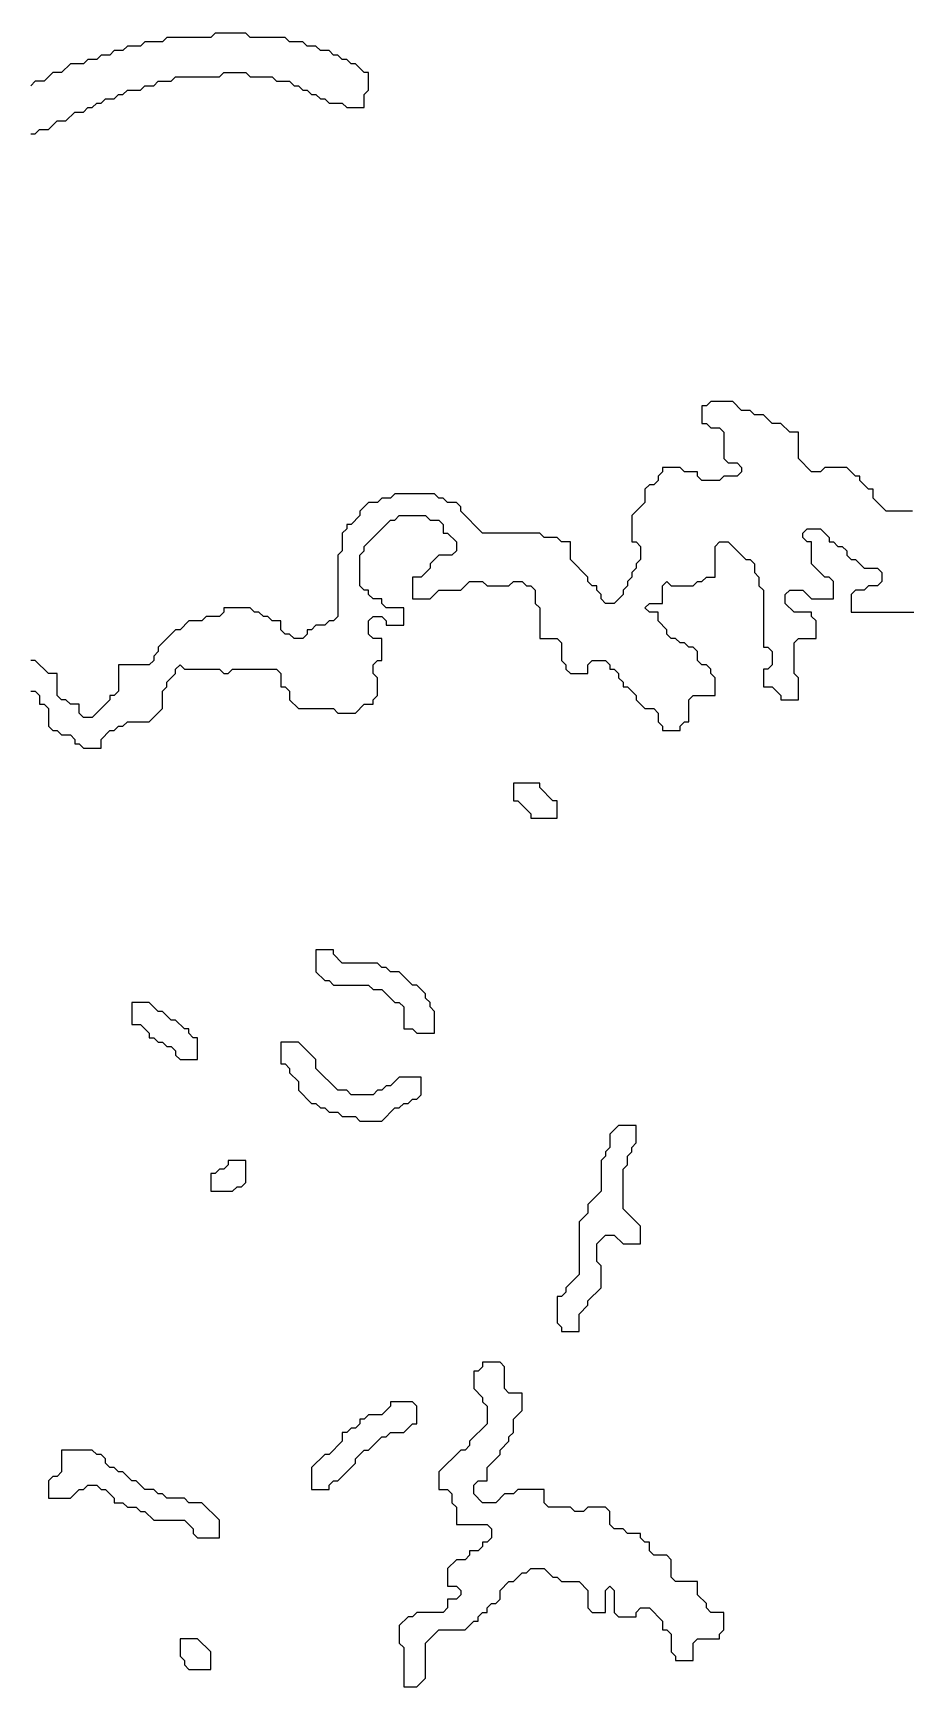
# Model space of a CAD drawing. Header units: metres. Extents: x 0 to 100, y 0 to 141.
# Drawn here: x 71.34 to 76.31, y 63.35 to 72.78 of the extents above; entities that cross this region are included whole.
import ezdxf

# ---------------------------------------------------------------- set-up
doc = ezdxf.new("R2010")
doc.units = ezdxf.units.M

msp = doc.modelspace()

# ---------------------------------------------------------------- linework, layer by layer
for points in [[(71.325, 72.2), (71.35, 72.2), (71.375, 72.225), (71.425, 72.225), (71.475, 72.275), (71.525, 72.275), (71.575, 72.325), (71.625, 72.325), (71.65, 72.35), (71.675, 72.35), (71.7, 72.375), (71.725, 72.375), (71.75, 72.4), (71.8, 72.4), (71.825, 72.425), (71.85, 72.425), (71.875, 72.45), (71.95, 72.45), (71.975, 72.475), (72.025, 72.475), (72.05, 72.5), (72.125, 72.5), (72.15, 72.525), (72.4, 72.525), (72.425, 72.55), (72.55, 72.55), (72.575, 72.525), (72.7, 72.525), (72.725, 72.5), (72.8, 72.5), (72.825, 72.475), (72.85, 72.475), (72.875, 72.45), (72.9, 72.45), (72.925, 72.425), (72.95, 72.425), (72.975, 72.4), (73, 72.4), (73.025, 72.375), (73.1, 72.375), (73.125, 72.35), (73.225, 72.35), (73.225, 72.425), (73.25, 72.45), (73.25, 72.55), (73.225, 72.55), (73.175, 72.6), (73.15, 72.6), (73.125, 72.625), (73.1, 72.625), (73.075, 72.65), (73.05, 72.65), (73.025, 72.675), (72.975, 72.675), (72.95, 72.7), (72.9, 72.7), (72.875, 72.725), (72.8, 72.725), (72.775, 72.75), (72.575, 72.75), (72.55, 72.775), (72.375, 72.775), (72.35, 72.75), (72.1, 72.75), (72.075, 72.725), (71.975, 72.725), (71.95, 72.7), (71.875, 72.7), (71.85, 72.675), (71.8, 72.675), (71.775, 72.65), (71.725, 72.65), (71.7, 72.625), (71.65, 72.625), (71.625, 72.6), (71.55, 72.6), (71.5, 72.55), (71.45, 72.55), (71.4, 72.5), (71.35, 72.5), (71.325, 72.475)], [(76.35, 70.05), (76.2, 70.05), (76.125, 70.125), (76.125, 70.175), (76.1, 70.175), (76.05, 70.225), (76.05, 70.25), (76.025, 70.25), (75.975, 70.3), (75.85, 70.3), (75.825, 70.275), (75.775, 70.275), (75.7, 70.35), (75.7, 70.5), (75.65, 70.5), (75.6, 70.55), (75.55, 70.55), (75.5, 70.6), (75.45, 70.6), (75.425, 70.625), (75.375, 70.625), (75.325, 70.675), (75.2, 70.675), (75.175, 70.65), (75.15, 70.65), (75.15, 70.55), (75.175, 70.55), (75.2, 70.525), (75.25, 70.525), (75.275, 70.5), (75.275, 70.35), (75.3, 70.325), (75.35, 70.325), (75.375, 70.3), (75.375, 70.275), (75.35, 70.25), (75.275, 70.25), (75.25, 70.225), (75.15, 70.225), (75.125, 70.25), (75.125, 70.275), (75.05, 70.275), (75.025, 70.3), (74.925, 70.3), (74.925, 70.275), (74.9, 70.25), (74.9, 70.225), (74.875, 70.2), (74.85, 70.2), (74.825, 70.175), (74.825, 70.1), (74.75, 70.025), (74.75, 69.875), (74.775, 69.875), (74.8, 69.85), (74.8, 69.775), (74.775, 69.75), (74.775, 69.725), (74.75, 69.7), (74.75, 69.675), (74.725, 69.65), (74.725, 69.625), (74.7, 69.6), (74.7, 69.575), (74.65, 69.525), (74.6, 69.525), (74.575, 69.55), (74.575, 69.575), (74.55, 69.6), (74.55, 69.625), (74.525, 69.625), (74.5, 69.65), (74.5, 69.675), (74.4, 69.775), (74.4, 69.875), (74.35, 69.875), (74.325, 69.9), (74.25, 69.9), (74.225, 69.925), (73.9, 69.925), (73.775, 70.05), (73.775, 70.075), (73.75, 70.1), (73.7, 70.1), (73.675, 70.125), (73.65, 70.125), (73.625, 70.15), (73.4, 70.15), (73.375, 70.125), (73.325, 70.125), (73.3, 70.1), (73.25, 70.1), (73.2, 70.05), (73.2, 70.025), (73.15, 69.975), (73.125, 69.975), (73.125, 69.95), (73.1, 69.925), (73.1, 69.825), (73.075, 69.8), (73.075, 69.45), (73.05, 69.425), (73.025, 69.425), (73, 69.4), (72.95, 69.4), (72.925, 69.375), (72.9, 69.375), (72.9, 69.35), (72.875, 69.325), (72.825, 69.325), (72.8, 69.35), (72.775, 69.35), (72.75, 69.375), (72.75, 69.425), (72.7, 69.425), (72.675, 69.45), (72.65, 69.45), (72.625, 69.475), (72.6, 69.475), (72.575, 69.5), (72.425, 69.5), (72.425, 69.475), (72.4, 69.45), (72.325, 69.45), (72.3, 69.425), (72.225, 69.425), (72.175, 69.375), (72.15, 69.375), (72.05, 69.275), (72.05, 69.25), (72.025, 69.225), (72.025, 69.2), (72, 69.175), (71.825, 69.175), (71.825, 69.025), (71.8, 69), (71.775, 69), (71.775, 68.975), (71.675, 68.875), (71.625, 68.875), (71.6, 68.9), (71.6, 68.95), (71.55, 68.95), (71.525, 68.975), (71.5, 68.975), (71.475, 69), (71.475, 69.125), (71.425, 69.125), (71.35, 69.2), (71.325, 69.2)], [(71.325, 69.025), (71.35, 69.025), (71.375, 69), (71.375, 68.95), (71.4, 68.95), (71.425, 68.925), (71.425, 68.825), (71.45, 68.8), (71.475, 68.8), (71.5, 68.775), (71.55, 68.775), (71.575, 68.75), (71.575, 68.725), (71.6, 68.725), (71.625, 68.7), (71.725, 68.7), (71.725, 68.75), (71.775, 68.8), (71.8, 68.8), (71.825, 68.825), (71.85, 68.825), (71.875, 68.85), (72, 68.85), (72.075, 68.925), (72.075, 69.025), (72.1, 69.05), (72.1, 69.075), (72.15, 69.125), (72.15, 69.15), (72.175, 69.175), (72.2, 69.15), (72.4, 69.15), (72.425, 69.125), (72.45, 69.125), (72.475, 69.15), (72.725, 69.15), (72.75, 69.125), (72.75, 69.05), (72.775, 69.05), (72.8, 69.025), (72.8, 68.975), (72.85, 68.925), (73.05, 68.925), (73.075, 68.9), (73.175, 68.9), (73.225, 68.95), (73.275, 68.95), (73.275, 68.975), (73.3, 69), (73.3, 69.1), (73.275, 69.125), (73.275, 69.175), (73.3, 69.2), (73.325, 69.2), (73.325, 69.325), (73.275, 69.325), (73.25, 69.35), (73.25, 69.425), (73.275, 69.45), (73.325, 69.45), (73.35, 69.425), (73.35, 69.4), (73.45, 69.4), (73.45, 69.5), (73.35, 69.5), (73.325, 69.525), (73.325, 69.55), (73.275, 69.55), (73.25, 69.575), (73.25, 69.6), (73.225, 69.6), (73.2, 69.625), (73.2, 69.8), (73.225, 69.825), (73.225, 69.85), (73.375, 70), (73.4, 70), (73.425, 70.025), (73.575, 70.025), (73.6, 70), (73.65, 70), (73.675, 69.975), (73.675, 69.925), (73.7, 69.925), (73.75, 69.875), (73.75, 69.825), (73.725, 69.8), (73.65, 69.8), (73.6, 69.75), (73.6, 69.725), (73.55, 69.675), (73.5, 69.675), (73.5, 69.55), (73.6, 69.55), (73.65, 69.6), (73.775, 69.6), (73.825, 69.65), (73.9, 69.65), (73.925, 69.625), (74.05, 69.625), (74.075, 69.65), (74.125, 69.65), (74.15, 69.625), (74.175, 69.625), (74.2, 69.6), (74.2, 69.525), (74.225, 69.5), (74.225, 69.325), (74.325, 69.325), (74.35, 69.3), (74.35, 69.2), (74.375, 69.175), (74.375, 69.15), (74.4, 69.125), (74.5, 69.125), (74.5, 69.175), (74.525, 69.2), (74.6, 69.2), (74.625, 69.175), (74.625, 69.15), (74.65, 69.15), (74.675, 69.125), (74.675, 69.1), (74.7, 69.075), (74.7, 69.05), (74.725, 69.05), (74.775, 69), (74.775, 68.975), (74.825, 68.925), (74.875, 68.925), (74.9, 68.9), (74.9, 68.85), (74.925, 68.825), (74.925, 68.8), (75.025, 68.8), (75.025, 68.825), (75.05, 68.85), (75.075, 68.85), (75.075, 68.975), (75.1, 69), (75.225, 69), (75.225, 69.1), (75.2, 69.125), (75.2, 69.15), (75.175, 69.175), (75.15, 69.175), (75.125, 69.2), (75.125, 69.25), (75.1, 69.275), (75.075, 69.275), (75.05, 69.3), (75.025, 69.3), (75, 69.325), (74.975, 69.325), (74.95, 69.35), (74.95, 69.375), (74.9, 69.425), (74.9, 69.475), (74.85, 69.475), (74.825, 69.5), (74.85, 69.525), (74.925, 69.525), (74.925, 69.625), (74.95, 69.65), (74.975, 69.625), (75.1, 69.625), (75.125, 69.65), (75.15, 69.65), (75.175, 69.675), (75.225, 69.675), (75.225, 69.85), (75.25, 69.875), (75.3, 69.875), (75.4, 69.775), (75.425, 69.775), (75.45, 69.75), (75.45, 69.7), (75.475, 69.675), (75.475, 69.625), (75.5, 69.6), (75.5, 69.275), (75.525, 69.275), (75.55, 69.25), (75.55, 69.175), (75.525, 69.15), (75.5, 69.15), (75.5, 69.05), (75.55, 69.05), (75.6, 69), (75.6, 68.975), (75.7, 68.975), (75.7, 69.1), (75.675, 69.125), (75.675, 69.3), (75.7, 69.325), (75.8, 69.325), (75.8, 69.425), (75.775, 69.45), (75.775, 69.475), (75.675, 69.475), (75.625, 69.525), (75.625, 69.575), (75.65, 69.6), (75.725, 69.6), (75.775, 69.55), (75.9, 69.55), (75.9, 69.65), (75.875, 69.675), (75.85, 69.675), (75.775, 69.75), (75.775, 69.875), (75.75, 69.875), (75.725, 69.9), (75.725, 69.925), (75.75, 69.95), (75.825, 69.95), (75.875, 69.9), (75.875, 69.875), (75.9, 69.875), (75.925, 69.85), (75.95, 69.85), (75.975, 69.825), (75.975, 69.8), (76, 69.775), (76.025, 69.775), (76.075, 69.725), (76.15, 69.725), (76.175, 69.7), (76.175, 69.65), (76.15, 69.625), (76.1, 69.625), (76.075, 69.6), (76.025, 69.6), (76, 69.575), (76, 69.475), (76.375, 69.475)]]:
    msp.add_lwpolyline(points)
for points in [[(74.075, 68.5), (74.075, 68.4), (74.1, 68.4), (74.175, 68.325), (74.175, 68.3), (74.325, 68.3), (74.325, 68.4), (74.3, 68.4), (74.225, 68.475), (74.225, 68.5)], [(72.95, 67.55), (72.95, 67.425), (73, 67.375), (73.025, 67.375), (73.05, 67.35), (73.25, 67.35), (73.275, 67.325), (73.325, 67.325), (73.4, 67.25), (73.425, 67.25), (73.45, 67.225), (73.45, 67.1), (73.5, 67.1), (73.525, 67.075), (73.625, 67.075), (73.625, 67.2), (73.6, 67.225), (73.6, 67.25), (73.575, 67.275), (73.575, 67.3), (73.525, 67.35), (73.5, 67.35), (73.425, 67.425), (73.375, 67.425), (73.35, 67.45), (73.325, 67.45), (73.3, 67.475), (73.1, 67.475), (73.05, 67.525), (73.05, 67.55)], [(71.9, 67.25), (71.9, 67.125), (71.95, 67.125), (72, 67.075), (72, 67.05), (72.025, 67.05), (72.05, 67.025), (72.075, 67.025), (72.1, 67), (72.125, 67), (72.15, 66.975), (72.15, 66.95), (72.175, 66.925), (72.275, 66.925), (72.275, 67.05), (72.25, 67.05), (72.225, 67.075), (72.225, 67.1), (72.2, 67.1), (72.15, 67.15), (72.125, 67.15), (72.075, 67.2), (72.05, 67.2), (72, 67.25)], [(72.75, 67.025), (72.75, 66.9), (72.775, 66.9), (72.8, 66.875), (72.8, 66.85), (72.85, 66.8), (72.85, 66.75), (72.925, 66.675), (72.95, 66.675), (72.975, 66.65), (73, 66.65), (73.025, 66.625), (73.075, 66.625), (73.1, 66.6), (73.175, 66.6), (73.2, 66.575), (73.325, 66.575), (73.4, 66.65), (73.425, 66.65), (73.45, 66.675), (73.475, 66.675), (73.5, 66.7), (73.525, 66.7), (73.55, 66.725), (73.55, 66.825), (73.425, 66.825), (73.375, 66.775), (73.35, 66.775), (73.325, 66.75), (73.3, 66.75), (73.275, 66.725), (73.15, 66.725), (73.125, 66.75), (73.075, 66.75), (72.95, 66.875), (72.95, 66.925), (72.85, 67.025)], [(74.675, 66.55), (74.625, 66.5), (74.625, 66.425), (74.6, 66.4), (74.6, 66.375), (74.575, 66.35), (74.575, 66.175), (74.5, 66.1), (74.5, 66.05), (74.45, 66), (74.45, 65.7), (74.375, 65.625), (74.375, 65.6), (74.35, 65.575), (74.325, 65.575), (74.325, 65.425), (74.35, 65.4), (74.35, 65.375), (74.45, 65.375), (74.45, 65.475), (74.5, 65.525), (74.5, 65.55), (74.575, 65.625), (74.575, 65.75), (74.55, 65.775), (74.55, 65.875), (74.6, 65.925), (74.65, 65.925), (74.7, 65.875), (74.8, 65.875), (74.8, 65.975), (74.7, 66.075), (74.7, 66.3), (74.725, 66.325), (74.725, 66.375), (74.75, 66.4), (74.75, 66.425), (74.775, 66.45), (74.775, 66.55)], [(72.45, 66.35), (72.45, 66.325), (72.425, 66.3), (72.4, 66.3), (72.375, 66.275), (72.35, 66.275), (72.35, 66.175), (72.475, 66.175), (72.5, 66.2), (72.525, 66.2), (72.55, 66.225), (72.55, 66.35)], [(73.9, 65.2), (73.9, 65.175), (73.875, 65.15), (73.85, 65.15), (73.85, 65.05), (73.9, 65), (73.9, 64.975), (73.925, 64.95), (73.925, 64.85), (73.825, 64.75), (73.825, 64.725), (73.8, 64.7), (73.775, 64.7), (73.65, 64.575), (73.65, 64.475), (73.7, 64.475), (73.725, 64.45), (73.725, 64.4), (73.75, 64.375), (73.75, 64.275), (73.925, 64.275), (73.95, 64.25), (73.95, 64.2), (73.925, 64.175), (73.9, 64.175), (73.9, 64.15), (73.875, 64.125), (73.825, 64.125), (73.825, 64.1), (73.8, 64.075), (73.75, 64.075), (73.7, 64.025), (73.7, 63.925), (73.75, 63.925), (73.775, 63.9), (73.775, 63.875), (73.75, 63.85), (73.7, 63.85), (73.7, 63.8), (73.675, 63.775), (73.525, 63.775), (73.5, 63.75), (73.475, 63.75), (73.425, 63.7), (73.425, 63.6), (73.45, 63.575), (73.45, 63.35), (73.525, 63.35), (73.575, 63.4), (73.575, 63.6), (73.65, 63.675), (73.8, 63.675), (73.85, 63.725), (73.875, 63.725), (73.875, 63.75), (73.9, 63.775), (73.925, 63.775), (73.925, 63.8), (73.95, 63.825), (73.975, 63.825), (74, 63.85), (74, 63.9), (74.05, 63.95), (74.075, 63.95), (74.125, 64), (74.15, 64), (74.175, 64.025), (74.25, 64.025), (74.3, 63.975), (74.325, 63.975), (74.35, 63.95), (74.45, 63.95), (74.5, 63.9), (74.5, 63.8), (74.525, 63.775), (74.6, 63.775), (74.6, 63.9), (74.625, 63.925), (74.65, 63.9), (74.65, 63.775), (74.675, 63.75), (74.775, 63.75), (74.775, 63.775), (74.8, 63.8), (74.85, 63.8), (74.925, 63.725), (74.925, 63.675), (74.95, 63.675), (74.975, 63.65), (74.975, 63.55), (75, 63.525), (75, 63.5), (75.1, 63.5), (75.1, 63.6), (75.125, 63.625), (75.25, 63.625), (75.25, 63.65), (75.275, 63.675), (75.275, 63.775), (75.2, 63.775), (75.175, 63.8), (75.175, 63.825), (75.125, 63.875), (75.125, 63.95), (75, 63.95), (74.975, 63.975), (74.975, 64.075), (74.95, 64.1), (74.875, 64.1), (74.85, 64.125), (74.85, 64.175), (74.825, 64.175), (74.8, 64.2), (74.8, 64.225), (74.725, 64.225), (74.7, 64.25), (74.65, 64.25), (74.625, 64.275), (74.625, 64.35), (74.6, 64.375), (74.5, 64.375), (74.475, 64.35), (74.425, 64.35), (74.4, 64.375), (74.275, 64.375), (74.25, 64.4), (74.25, 64.475), (74.1, 64.475), (74.075, 64.45), (74.025, 64.45), (73.975, 64.4), (73.9, 64.4), (73.85, 64.45), (73.85, 64.5), (73.875, 64.525), (73.925, 64.525), (73.925, 64.6), (74, 64.675), (74, 64.7), (74.05, 64.75), (74.05, 64.775), (74.075, 64.8), (74.075, 64.875), (74.125, 64.925), (74.125, 65.025), (74.05, 65.025), (74.025, 65.05), (74.025, 65.175), (74, 65.2)], [(73.375, 64.975), (73.375, 64.95), (73.325, 64.9), (73.25, 64.9), (73.225, 64.875), (73.2, 64.875), (73.2, 64.85), (73.175, 64.825), (73.15, 64.825), (73.125, 64.8), (73.1, 64.8), (73.1, 64.75), (73.025, 64.675), (73, 64.675), (72.925, 64.6), (72.925, 64.475), (73.025, 64.475), (73.025, 64.5), (73.05, 64.525), (73.075, 64.525), (73.175, 64.625), (73.175, 64.65), (73.225, 64.7), (73.25, 64.7), (73.325, 64.775), (73.35, 64.775), (73.375, 64.8), (73.45, 64.8), (73.5, 64.85), (73.525, 64.85), (73.525, 64.95), (73.5, 64.975)], [(71.5, 64.7), (71.5, 64.575), (71.475, 64.55), (71.45, 64.55), (71.425, 64.525), (71.425, 64.425), (71.55, 64.425), (71.6, 64.475), (71.625, 64.475), (71.65, 64.5), (71.7, 64.5), (71.725, 64.475), (71.75, 64.475), (71.8, 64.425), (71.8, 64.4), (71.85, 64.4), (71.875, 64.375), (71.925, 64.375), (71.95, 64.35), (71.975, 64.35), (72.025, 64.3), (72.2, 64.3), (72.25, 64.25), (72.25, 64.225), (72.275, 64.2), (72.4, 64.2), (72.4, 64.3), (72.3, 64.4), (72.225, 64.4), (72.2, 64.425), (72.1, 64.425), (72.075, 64.45), (72.05, 64.45), (72.025, 64.475), (71.975, 64.475), (71.925, 64.525), (71.9, 64.525), (71.85, 64.575), (71.825, 64.575), (71.8, 64.6), (71.775, 64.6), (71.75, 64.625), (71.75, 64.65), (71.725, 64.675), (71.7, 64.675), (71.675, 64.7)], [(72.175, 63.625), (72.175, 63.525), (72.2, 63.5), (72.2, 63.475), (72.225, 63.45), (72.35, 63.45), (72.35, 63.55), (72.275, 63.625)]]:
    msp.add_lwpolyline(points, close=True)

doc.saveas('drawing.dxf')
